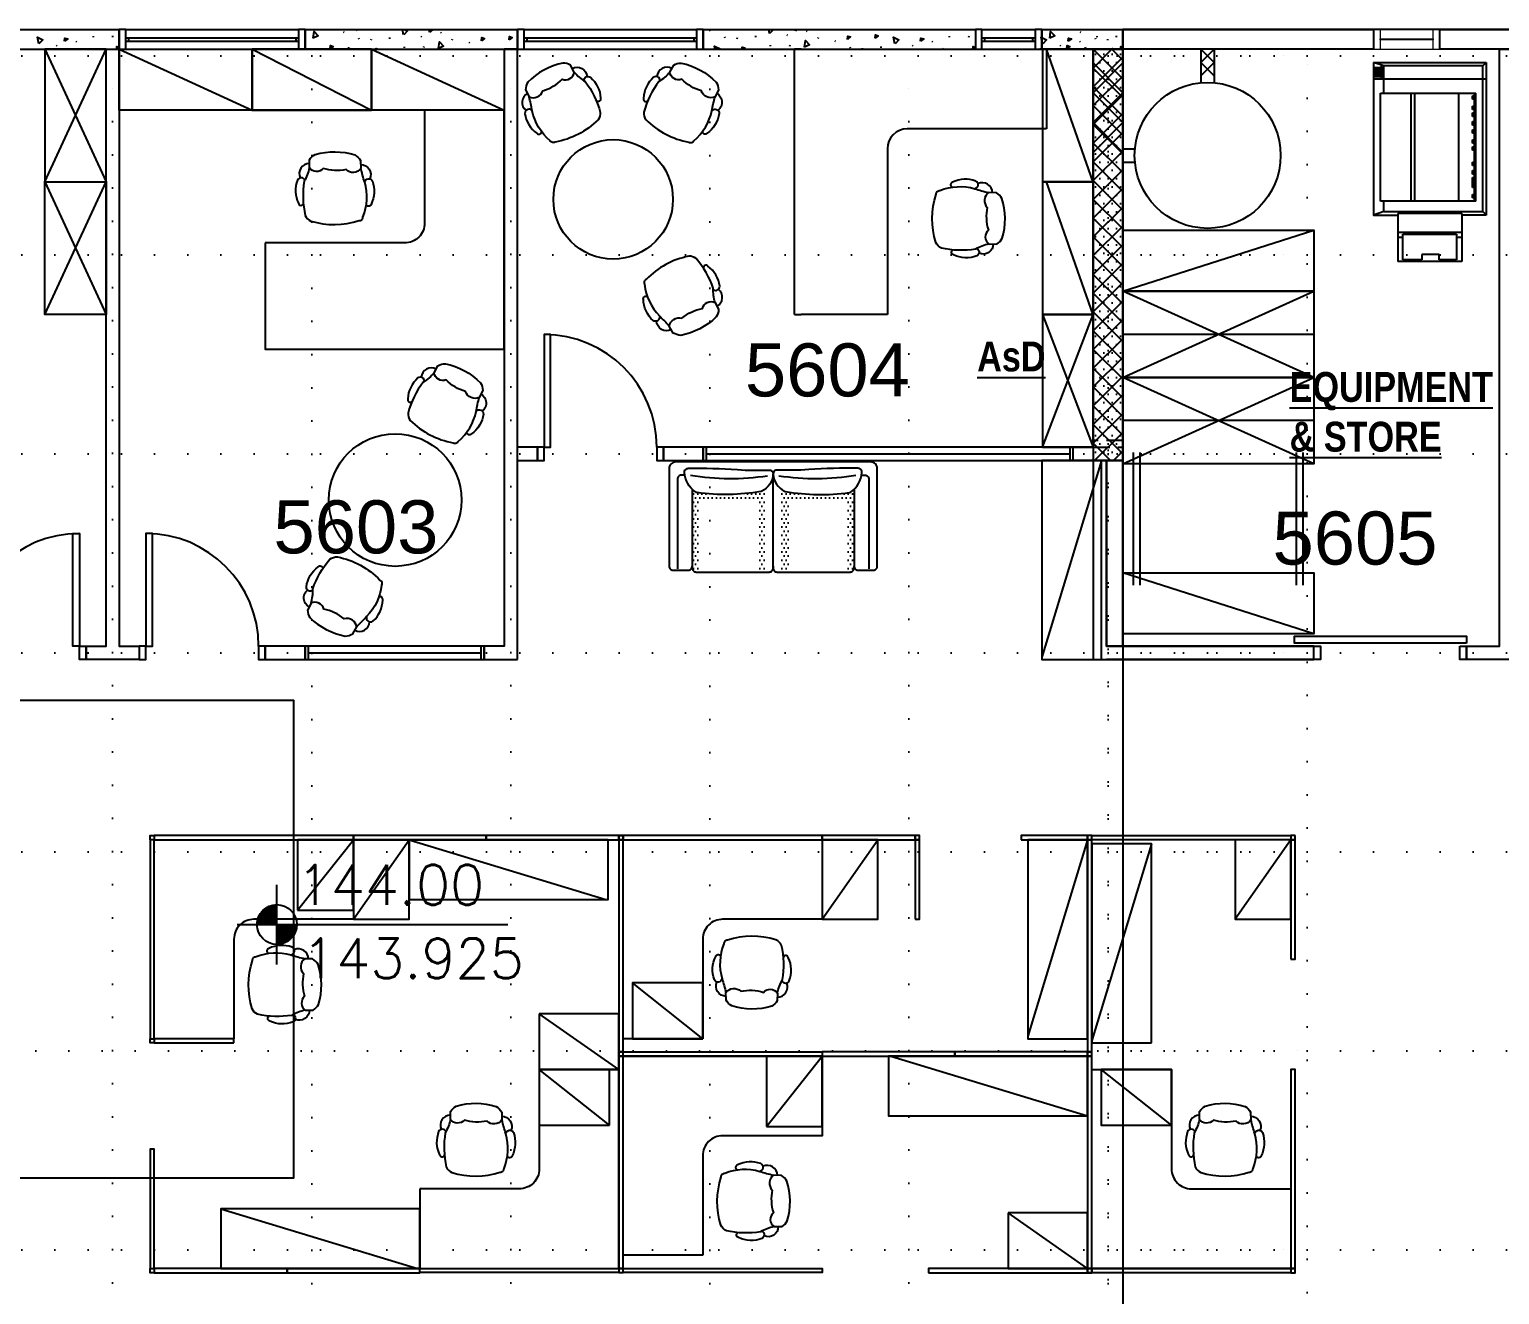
# Model space of a CAD drawing. Extents: x -68523 to 336700, y -113452 to 119396.
# Drawn here: x 225123 to 236200, y 22212 to 31750 of the extents above; entities that cross this region are included whole.
import ezdxf
from ezdxf.enums import TextEntityAlignment as Align

# ---------------------------------------------------------------- set-up
doc = ezdxf.new("R2010")
doc.units = 0
doc.header["$LTSCALE"] = 1000
doc.header["$MEASUREMENT"] = 0
for name, pattern in [('EC-5thFloor-s6144$0$DOT', [0.25, 0, -0.25]), ('EC-5thFloor-s6144$0$HIDDEN', [0.375, 0.25, -0.125]), ('HIDDEN', [0.375, 0.25, -0.125]), ('S3144a$0$DOT', [0.25, 0, -0.25])]:
    doc.linetypes.add(name, pattern=pattern)
doc.layers.get('0').update_dxf_attribs({"linetype": 'CONTINUOUS'})
for name, color, linetype in [('-4', 7, 'CONTINUOUS'), ('chair', 3, 'CONTINUOUS'), ('E-demolish work', 9, 'HIDDEN'), ('EC-5thFloor-s6144$0$-3', 1, 'CONTINUOUS'), ('EC-5thFloor-s6144$0$4', 9, 'EC-5thFloor-s6144$0$DOT'), ('EC-5thFloor-s6144$0$E-blockwall', 1, 'CONTINUOUS'), ('EC-5thFloor-s6144$0$E-demolish work', 9, 'EC-5thFloor-s6144$0$HIDDEN'), ('EC-5thFloor-s6144$0$ECOLUMN', 7, 'CONTINUOUS'), ('EC-5thFloor-s6144$0$EWALL', 3, 'CONTINUOUS'), ('EWALL', 3, 'CONTINUOUS'), ('L-furn', 9, 'CONTINUOUS'), ('L1', 1, 'CONTINUOUS'), ('Layer1', 1, 'CONTINUOUS'), ('ld11-hatch', 2, 'CONTINUOUS'), ('N-DOOR', 7, 'CONTINUOUS'), ('n-wall', 3, 'CONTINUOUS'), ('N_Fur', 41, 'CONTINUOUS'), ('Rm-No-New', 3, 'CONTINUOUS'), ('S3144a$0$-12', 7, 'CONTINUOUS'), ('S3144a$0$-3', 7, 'CONTINUOUS'), ('S3144a$0$-4', 7, 'CONTINUOUS'), ('S3144a$0$-5', 7, 'CONTINUOUS'), ('S3144a$0$-8', 7, 'CONTINUOUS'), ('S3144a$0$20', 7, 'CONTINUOUS'), ('S3144a$0$4', 7, 'CONTINUOUS'), ('S3144a$0$E-blockwall', 1, 'CONTINUOUS'), ('S3144a$0$ECOLUMN', 7, 'CONTINUOUS'), ('S3144a$0$EWALL', 3, 'CONTINUOUS'), ('S3144a$0$ld11-hatch', 2, 'CONTINUOUS'), ('S3144a$0$RC', 2, 'CONTINUOUS')]:
    doc.layers.add(name, color=color, linetype=linetype)
doc.layers.add('EC-5thFloor-s6144$0$EWINDOW', color=9, linetype='CONTINUOUS', lineweight=9)
doc.layers.add('EC-5thFloor-s6144$0$HATCH-LINE', color=13, linetype='CONTINUOUS', plot=False)
doc.styles.add('Arial Narrow', font='ARIALN.TTF')
doc.styles.add('S3144a$0$ROMANS', font='romans')
doc.styles.add('T1', font='arial.ttf')

# ---------------------------------------------------------------- blocks, each defined once
blk = doc.blocks.new('S3144a$0$BLOCK100_1')
for p, q in [((0, 200), (-100, 100)), ((0, 100), (-100, 200)), ((0, 0), (-100, 100)), ((0, 100), (-100, 0))]:
    blk.add_line(p, q)
blk = doc.blocks.new('EC-5thFloor-s6144$0$grid-base')
for p, q in [((-24750, -73750), (-24750, 750)), ((-24750, 750), (750, 750)), ((-23250, -80350), (-23250, 750)), ((-24750, -750), (750, -750)), ((-24750, -2250), (750, -2250)), ((-24750, -3750), (750, -3750)), ((-24750, -5250), (750, -5250)), ((-24750, -6750), (750, -6750)), ((-24750, -8250), (750, -8250))]:
    blk.add_line(p, q)
blk = doc.blocks.new('EC-5thFloor-s6144$0$BLOCK225')
for p, q in [((0, 0), (225, 225)), ((225, 0), (0, 225)), ((450, 0), (225, 225)), ((225, 0), (450, 225)), ((450, 0), (675, 225)), ((675, 0), (450, 225))]:
    blk.add_line(p, q)
blk = doc.blocks.new('EC-5thFloor-s6144$0$E-WIN2')
at = {"layer": 'EC-5thFloor-s6144$0$EWINDOW', "linetype": 'Continuous'}
for p, q in [((500, 149.9997), (0, 149.9997)), ((0, 149.9997), (0, 0)), ((450.0001, 149.9997), (49.9999, 149.9997)), ((49.9999, 149.9997), (49.9999, 0)), ((450.0001, 0), (450.0001, 149.9997)), ((500, 0), (500, 149.9997)), ((0, 0), (500, 0)), ((49.9999, 79.99984), (450.0001, 79.99984)), ((49.9999, 69.99986), (49.9999, 79.99984)), ((450.0001, 69.99986), (49.9999, 69.99986)), ((49.9999, 0), (450.0001, 0)), ((450.0001, 79.99984), (450.0001, 69.99986))]:
    blk.add_line(p, q, dxfattribs=at)
blk = doc.blocks.new('EC-5thFloor-s6144$0$BLOCK100_1')
for p, q in [((0, 200), (-100, 100)), ((0, 100), (-100, 200)), ((0, 0), (-100, 100)), ((0, 100), (-100, 0))]:
    blk.add_line(p, q)
blk = doc.blocks.new('erfqwr wtg qewrg daergaW')
at = {"color": 8, "linetype": 'ByBlock'}
for p, q in [((175532, -1266080), (175532, -1265717)), ((176014, -1265717), (175532, -1265717)), ((175713, -1265730), (175570, -1265730)), ((175570, -1265730), (175570, -1265924)), ((175713, -1265769), (175713, -1265730)), ((175845, -1265769), (175713, -1265769)), ((175975, -1265730), (175845, -1265730)), ((175845, -1265730), (175845, -1265769)), ((175975, -1265924), (175975, -1265730)), ((176014, -1266080), (176014, -1265717)), ((175570, -1265898), (175532, -1265898)), ((176014, -1265898), (175975, -1265898)), ((176014, -1265937), (175532, -1265937)), ((175570, -1265924), (175975, -1265924)), ((175427, -1266093), (175349, -1266067)), ((175427, -1266093), (175427, -1266171)), ((175427, -1266093), (176173, -1266093)), ((176014, -1266080), (175532, -1266080)), ((176199, -1266067), (176014, -1266067)), ((176173, -1266093), (176199, -1266067)), ((176173, -1266093), (176173, -1267191)), ((176199, -1267217), (176199, -1266067)), ((176121, -1266171), (175401, -1266171)), ((175401, -1266171), (175401, -1266987)), ((175634, -1266171), (175634, -1266987)), ((175660, -1266171), (175660, -1266987)), ((175992, -1266171), (175992, -1266987)), ((176109, -1266197), (176096, -1266197)), ((176096, -1266197), (176096, -1266223)), ((176096, -1266223), (176109, -1266223)), ((176109, -1266171), (176109, -1266987)), ((176121, -1266171), (176121, -1266987)), ((176096, -1266274), (176096, -1266350)), ((176109, -1266274), (176096, -1266274)), ((176096, -1266350), (176109, -1266350)), ((176096, -1266376), (176096, -1266402)), ((176109, -1266376), (176096, -1266376)), ((176096, -1266402), (176109, -1266402)), ((176096, -1266441), (176096, -1266467)), ((176109, -1266441), (176096, -1266441)), ((176096, -1266467), (176109, -1266467)), ((176096, -1266556), (176096, -1266582)), ((176109, -1266556), (176096, -1266556)), ((176096, -1266582), (176109, -1266582)), ((176096, -1266608), (176096, -1266634)), ((176109, -1266608), (176096, -1266608)), ((176096, -1266634), (176109, -1266634)), ((176096, -1266685), (176096, -1266711)), ((176109, -1266685), (176096, -1266685)), ((176096, -1266711), (176109, -1266711)), ((176096, -1266746), (176096, -1266772)), ((176109, -1266746), (176096, -1266746)), ((176096, -1266772), (176109, -1266772)), ((176096, -1266811), (176096, -1266837)), ((176109, -1266811), (176096, -1266811)), ((176096, -1266837), (176109, -1266837)), ((176096, -1266863), (176096, -1266889)), ((176109, -1266863), (176096, -1266863)), ((176096, -1266889), (176109, -1266889)), ((175401, -1266987), (176121, -1266987)), ((175427, -1266987), (175427, -1267191)), ((176096, -1266941), (176096, -1266966)), ((176109, -1266941), (176096, -1266941)), ((176096, -1266966), (176109, -1266966)), ((176199, -1267091), (175349, -1267091)), ((175401, -1267185), (175401, -1267105)), ((175401, -1267105), (175414, -1267105)), ((175414, -1267105), (175414, -1267185)), ((175427, -1267191), (175349, -1267217)), ((175349, -1267217), (176199, -1267217)), ((175414, -1267185), (175401, -1267185)), ((176173, -1267191), (175427, -1267191)), ((176173, -1267191), (176199, -1267217))]:
    blk.add_line(p, q, dxfattribs=at)
at = {"color": 8, "linetype": 'HIDDEN', "ltscale": 60}
for p, q in [((175365, -1267185), (175365, -1267105)), ((175376, -1267185), (175376, -1267105)), ((175386, -1267185), (175386, -1267105))]:
    blk.add_line(p, q, dxfattribs=at)
at = {"color": 8, "linetype": 'ByBlock'}
blk.add_lwpolyline([(175349, -1267217), (175349, -1266067), (175532, -1266067)], dxfattribs=at)
blk = doc.blocks.new('Chair')
at = {"layer": 'chair'}
for points in [[(696, 241, -0.08073), (735, 342, 0.095163), (727, 600, 0.186837), (685, 642, 0.154629), (321, 639, 0.427425), (292, 612, 0.165672), (279, 349, -0.020853), (308, 245, -3.794507)], [(279, 349, -0.744345), (221, 341, -0.209175), (231, 516, -0.689638), (267, 521, -0.689638)], [(730, 333, 0.635952), (785, 333, 0.209175), (778, 508, 0.734215), (741, 512)], [(309, 216, -0.534567), (240, 324, 0.608356)], [(696, 209, 0.534567), (766, 316, -0.608356)]]:
    blk.add_lwpolyline(points, format="xyb", dxfattribs=at)
blk.add_lwpolyline([(696, 241), (695, 181, -0.117598), (653, 141, -0.149873), (352, 144, -0.121311), (310, 186), (308, 245, -0.463458), (420, 254, -0.132891), (591, 246, -0.488609), (696, 241)], format="xyb", close=True, dxfattribs=at)
blk = doc.blocks.new('2SeaterSofa')
at = {"layer": 'L-furn'}
h = blk.add_hatch(dxfattribs=at)
h.set_pattern_fill('DOTS', color=256, scale=500, style=0)
h.set_pattern_definition([(7e-15, (-33076.637, 5780.185), (15.625, 31.25), [0, -31.25])])
edge = h.paths.add_edge_path()
edge.add_ellipse((-32649, 6889), major_axis=(110, 110), ratio=1, start_angle=251.7521, end_angle=262.8894, ccw=False)
edge.add_ellipse((-32592, 6776), major_axis=(21.2, 21.2), ratio=1, start_angle=234.8836, end_angle=251.7521, ccw=False)
edge.add_ellipse((-32853, 8270), major_axis=(-1094, 1094), ratio=1, start_angle=127.0528, end_angle=144.8836, ccw=False)
edge.add_ellipse((-33062, 6768), major_axis=(21.2, 21.2), ratio=1, start_angle=189.3025, end_angle=217.0528, ccw=False)
edge.add_ellipse((-32964, 6906), major_axis=(-141, 141), ratio=1, start_angle=90.4671, end_angle=99.3025, ccw=False)
edge.add_line((-33103, 6764), (-33103, 6184))
edge.add_line((-33103, 6184), (-33103, 6170))
edge.add_ellipse((-33073, 6170), major_axis=(-21.2, 21.2), ratio=1, start_angle=45, end_angle=135)
edge.add_line((-33073, 6140), (-33072, 6140))
edge.add_line((-33072, 6140), (-33050, 6184))
edge.add_line((-33050, 6184), (-33050, 6685))
edge.add_line((-33050, 6685), (-32607, 6685))
edge.add_line((-32607, 6685), (-32607, 6184))
edge.add_line((-32607, 6184), (-32585, 6140))
edge.add_line((-32585, 6140), (-32583, 6140))
edge.add_ellipse((-32583, 6170), major_axis=(-21.2, 21.2), ratio=1, start_angle=135, end_angle=225)
edge.add_line((-32553, 6170), (-32553, 6184))
edge.add_line((-32553, 6184), (-32553, 6766))
h = blk.add_hatch(dxfattribs=at)
h.set_pattern_fill('DOTS', color=256, scale=500, style=0)
h.set_pattern_definition([(180, (-31910.557, 5780.185), (-15.625, 31.25), [0, -31.25])])
edge = h.paths.add_edge_path()
edge.add_ellipse((-32338, 6889), major_axis=(-110, 110), ratio=1, start_angle=97.1106, end_angle=108.2479)
edge.add_ellipse((-32395, 6776), major_axis=(-21.2, 21.2), ratio=1, start_angle=108.2479, end_angle=125.1164)
edge.add_ellipse((-32135, 8270), major_axis=(-1094, 1094), ratio=1, start_angle=125.1164, end_angle=142.9472)
edge.add_ellipse((-31925, 6768), major_axis=(-21.2, 21.2), ratio=1, start_angle=142.9472, end_angle=170.6975)
edge.add_ellipse((-32023, 6906), major_axis=(-141, 141), ratio=1, start_angle=170.6975, end_angle=179.5329)
edge.add_line((-31884, 6764), (-31884, 6184))
edge.add_line((-31884, 6184), (-31884, 6170))
edge.add_ellipse((-31914, 6170), major_axis=(-21.2, 21.2), ratio=1, start_angle=135, end_angle=225, ccw=False)
edge.add_line((-31914, 6140), (-31915, 6140))
edge.add_line((-31915, 6140), (-31937, 6184))
edge.add_line((-31937, 6184), (-31937, 6685))
edge.add_line((-31937, 6685), (-32380, 6685))
edge.add_line((-32380, 6685), (-32380, 6184))
edge.add_line((-32380, 6184), (-32403, 6140))
edge.add_line((-32403, 6140), (-32404, 6140))
edge.add_ellipse((-32404, 6170), major_axis=(-21.2, 21.2), ratio=1, start_angle=45, end_angle=135, ccw=False)
edge.add_line((-32434, 6170), (-32434, 6184))
edge.add_line((-32434, 6184), (-32434, 6766))
for p, q in [((-32494, 6184), (-32494, 6877)), ((-31884, 6970), (-32434, 6970)), ((-31884, 6970), (-32434, 6970)), ((-32434, 6970), (-32434, 6970)), ((-33103, 6764), (-33103, 6184)), ((-32494, 6184), (-32494, 6766)), ((-31884, 6764), (-31884, 6184))]:
    blk.add_line(p, q, dxfattribs=at)
blk.add_lwpolyline([(-32464, 6140), (-31914, 6140, 0.414214), (-31884, 6170), (-31884, 6184, 0.414214), (-31854, 6154), (-31739, 6154, 0.414214), (-31709, 6184), (-31709, 6920, 0.414214), (-31759, 6970), (-33228, 6970, 0.414214), (-33278, 6920), (-33278, 6184, 0.414214), (-33248, 6154), (-33133, 6154, 0.414214), (-33103, 6184), (-33103, 6170, 0.414214), (-33073, 6140), (-32524, 6140, 0.414214), (-32494, 6170), (-32494, 6184), (-32494, 6170, 0.414214)], format="xyb", close=True, dxfattribs=at)
at = {"layer": 'L-furn', "color": 6}
for points in [[(-33159, 6870), (-33185, 6870, 0.414214), (-33215, 6840), (-33215, 6163)], [(-31828, 6870), (-31802, 6870, -0.414214), (-31772, 6840), (-31772, 6163)]]:
    blk.add_lwpolyline(points, format="xyb", dxfattribs=at)
at = {"layer": 'L-furn'}
for points in [[(-32763, 6912, 0.028824), (-32525, 6909, -0.450311), (-32494, 6877, -0.263091), (-32579, 6750, -0.073736), (-32587, 6747, -0.077959), (-33066, 6739, -0.121679), (-33080, 6744, -0.220006), (-33162, 6889, -0.434061), (-33133, 6922, -0.020677), (-32763, 6912)], [(-32225, 6912, -0.028824), (-32462, 6909, 0.450311), (-32494, 6877, 0.263091), (-32408, 6750, 0.073736), (-32400, 6747, 0.077959), (-31921, 6739, 0.121679), (-31907, 6744, 0.220006), (-31825, 6889, 0.434061), (-31855, 6922, 0.020677), (-32225, 6912)]]:
    blk.add_lwpolyline(points, format="xyb", dxfattribs=at)
for centre, start, end in [((-32813, 8703), 260.5733, 278.5879), ((-32174, 8703), 261.4121, 279.4267)]:
    blk.add_arc(centre, 1858, start, end, dxfattribs=at)
blk = doc.blocks.new('A$Ca25f92d0')
at = {"layer": 'Layer1'}
blk.add_line((0, 0), (420, 530), dxfattribs=at)
blk.add_lwpolyline([(0, 0), (420, 0), (420, 530), (0, 530)], close=True, dxfattribs=at)
blk = doc.blocks.new('A$C1ecea638')
at = {"layer": 'Layer1'}
for p, q in [((0, 0), (0, 2000)), ((50, 2000), (0, 2000)), ((50, 2000), (1850, 2000)), ((1900, 2000), (1850, 2000)), ((1900, 2000), (1900, 1400)), ((1850, 1400), (850, 1400)), ((1900, 1400), (1850, 1400)), ((700, 1250), (700, 0)), ((0, 0), (50, 0)), ((700, 0), (50, 0))]:
    blk.add_line(p, q, dxfattribs=at)
blk.add_arc((850, 1250), 150, 90, 180, dxfattribs=at)

msp = doc.modelspace()

# ---------------------------------------------------------------- hatches: boundary and pattern name
at = {"layer": 'S3144a$0$ld11-hatch'}
h = msp.add_hatch(dxfattribs=at)
h.set_pattern_fill('DOTS', color=256, scale=1000, style=0)
h.paths.add_polyline_path([(233137, 28500), (233362, 28500), (233362, 31600), (233137, 31600)])

# ---------------------------------------------------------------- linework, layer by layer
at = {"layer": '-4', "color": 9, "linetype": 'Continuous'}
for p, q in [((233137, 31600), (233137, 28500)), ((233362, 31600), (233362, 28500))]:
    msp.add_line(p, q, dxfattribs=at)
at = {"color": 9}
msp.add_line((233362, 28500), (233137, 28500), dxfattribs=at)
msp.add_line((233362, 28500), (233137, 28500))
at = {"layer": 'E-demolish work', "linetype": 'HIDDEN'}
msp.add_line((233362, 28500), (233362, 18000), dxfattribs=at)
at = {"layer": 'EC-5thFloor-s6144$0$-3', "linetype": 'Continuous'}
msp.add_circle((234000, 30800), 550, dxfattribs=at)
at = {"layer": 'EC-5thFloor-s6144$0$E-demolish work', "linetype": 'EC-5thFloor-s6144$0$HIDDEN'}
msp.add_line((233362, 28500), (233362, 18000), dxfattribs=at)
at = {"layer": 'EC-5thFloor-s6144$0$E-demolish work', "ltscale": 0.5}
msp.add_lwpolyline([(233362, 28600), (233362, 28650), (233137, 28650), (233137, 28600)], close=True, dxfattribs=at)
at = {"layer": 'EC-5thFloor-s6144$0$ECOLUMN'}
for points in [[(233362, 31750.1), (235250, 31750.1), (235250, 31600.1), (233362, 31600.1)], [(235750, 31750.1), (237800, 31750.1), (237800, 31600.1), (235750, 31600.1)]]:
    msp.add_lwpolyline(points, close=True, dxfattribs=at)
msp.add_circle((234000, 30800), 550, dxfattribs=at)
at = {"layer": 'EC-5thFloor-s6144$0$EWALL'}
for p, q in [((233137, 31600), (233137, 28500)), ((233362, 31600), (233362, 28500)), ((233950, 31600.1), (233950, 31347.7)), ((234050, 31600.1), (234050, 31347.7)), ((233362, 30850), (233452.3, 30850)), ((233362, 30750), (233452.3, 30750)), ((233137, 28500), (233362, 28500))]:
    msp.add_line(p, q, dxfattribs=at)
at = {"layer": 'EC-5thFloor-s6144$0$HATCH-LINE'}
msp.add_lwpolyline([(258950, 6100), (258950, 13500), (259550, 13500), (259550, 24100), (258950, 24100), (258950, 31750), (258950, 31750), (258950, 31750), (233362, 31750), (233362, 17850), (233050, 17850), (233050, 17850), (233050, 17850), (233050, 17850), (233050, 17850), (233050, -18050), (233050, -18050), (218424.9, -18049.9), (218424.9, -18049.9), (218424.9, -38550), (217000, -38550), (217000, -49550)], dxfattribs=at)
at = {"layer": 'EWALL'}
for p, q in [((233137, 31600), (233137, 28500)), ((233362, 31600), (233362, 28500)), ((233950, 31600.1), (233950, 31347.7)), ((234050, 31600.1), (234050, 31347.7)), ((233362, 30850), (233452.3, 30850)), ((233362, 30750), (233452.3, 30750))]:
    msp.add_line(p, q, dxfattribs=at)
at = {"layer": 'EWALL', "color": 9}
for p, q in [((233950, 31600.1), (233950, 31347.7)), ((234050, 31600.1), (234050, 31347.7)), ((233362, 30850), (233452.3, 30850)), ((233362, 30750), (233452.3, 30750))]:
    msp.add_line(p, q, dxfattribs=at)
at = {"layer": 'L1', "color": 1}
msp.add_lwpolyline([(233362, 28500), (233237, 28500), (233237, 27100), (233362, 27100)], close=True, dxfattribs=at)
at = {"layer": 'Layer1'}
for p, q in [((225240, 30600), (225700, 31600)), ((225240, 31600), (225700, 30600)), ((225800, 31600), (226800, 31140)), ((226800, 31600), (227700, 31140)), ((227700, 31600), (228700, 31140)), ((233137, 30597.9), (232787, 31600)), ((225240, 30600), (225700, 29600)), ((225240, 29600), (225700, 30600)), ((233137, 29597.9), (232787, 30600)), ((232757, 28600), (233137, 29600)), ((232757, 29600), (233137, 28600)), ((233200, 28500), (232750.2, 27017.9)), ((227563.9, 25041.2), (227983.9, 25641.2)), ((227983.9, 25641.1), (229466, 25191.3)), ((231095.9, 25041.2), (231515.9, 25641.2)), ((233096, 25641.1), (232646.2, 24159)), ((233577.8, 25609.2), (233128, 24127.1)), ((234628.1, 25641.1), (234208.1, 25041.1)), ((229563.9, 23909.1), (228963.9, 24329.1)), ((231613.9, 24009.1), (233096, 23559.3)), ((226563.9, 22859), (228045.9, 22409.2)), ((233096, 22409.1), (232496, 22829.1))]:
    msp.add_line(p, q, dxfattribs=at)
for points in [[(225700, 31600), (225240, 31600), (225240, 30600), (225700, 30600)], [(225800, 31600), (226800, 31600), (226800, 31140), (225800, 31140)], [(226800, 31140), (227700, 31140), (227700, 31600), (226800, 31600)], [(226800, 31600), (227700, 31600), (227700, 31140), (226800, 31140)], [(227700, 31600), (228700, 31600), (228700, 31140), (227700, 31140)], [(232757, 30600), (233137, 30600), (233137, 31600), (232757, 31600)], [(225700, 29600), (225240, 29600), (225240, 30600), (225700, 30600)], [(232757, 29600), (233137, 29600), (233137, 30600), (232757, 30600)], [(232757, 28600), (233137, 28600), (233137, 29600), (232757, 29600)], [(233200, 26999.9), (233200, 28500), (232750.2, 28500), (232750.2, 26999.9)], [(224981.9, 23091.1), (227113.9, 23091.1), (227113.9, 26691.1), (224981.9, 26691.1)], [(226063.9, 25641.1), (226031.9, 25641.1), (226031.9, 25673.1), (226063.9, 25673.1)], [(226031.9, 24141.1), (226063.9, 24141.1), (226063.9, 25641.1), (226031.9, 25641.1)], [(226063.9, 25641.1), (227563.9, 25641.1), (227563.9, 25673.1), (226063.9, 25673.1)], [(227563.9, 25641), (228563.9, 25641), (228563.9, 25673.1), (227563.9, 25673.1)], [(227983.9, 25641.2), (227563.9, 25641.2), (227563.9, 25041.2), (227983.9, 25041.2)], [(229484, 25641.1), (227983.9, 25641.1), (227983.9, 25191.3), (229484, 25191.3)], [(228563.9, 25641), (229563.9, 25641), (229563.9, 25673.1), (228563.9, 25673.1)], [(229563.9, 25641.2), (229595.9, 25641.2), (229595.9, 25673.2), (229563.9, 25673.2)], [(229595.9, 25641.2), (229563.9, 25641.2), (229563.9, 25673.2), (229595.9, 25673.2)], [(229563.9, 24041.2), (229595.9, 24041.2), (229595.9, 25641.2), (229563.9, 25641.2)], [(229595.9, 25641.2), (231095.9, 25641.2), (231095.9, 25673.2), (229595.9, 25673.2)], [(231095.9, 25641.2), (231795.9, 25641.2), (231795.9, 25673.2), (231095.9, 25673.2)], [(231515.9, 25641.2), (231095.9, 25641.2), (231095.9, 25041.2), (231515.9, 25041.2)], [(231795.9, 25641.2), (231827.9, 25641.2), (231827.9, 25673.2), (231795.9, 25673.2)], [(231795.9, 25041.2), (231827.9, 25041.2), (231827.9, 25641.2), (231795.9, 25641.2)], [(232596, 25641.1), (233096, 25641.1), (233096, 25673.1), (232596, 25673.1)], [(233096, 24141), (233096, 25641.1), (232646.2, 25641.1), (232646.2, 24141)], [(233128, 25673.1), (233096, 25673.1), (233096, 25641.1), (233128, 25641.1)], [(233096, 24041.1), (233128, 24041.1), (233128, 25641.1), (233096, 25641.1)], [(233577.8, 24109.1), (233577.8, 25609.2), (233128, 25609.2), (233128, 24109.1)], [(233128.1, 25673.1), (234628.1, 25673.1), (234628.1, 25641.1), (233128.1, 25641.1)], [(234628.1, 25641.1), (234208.1, 25641.1), (234208.1, 25041.1), (234628.1, 25041.1)], [(234660.1, 25673.1), (234628.1, 25673.1), (234628.1, 25641.1), (234660.1, 25641.1)], [(234628.1, 24741.1), (234660.1, 24741.1), (234660.1, 25641.1), (234628.1, 25641.1)], [(228963.9, 24329.1), (228963.9, 23909.1), (229563.9, 23909.1), (229563.9, 24329.1)], [(226031.9, 24141.1), (226063.9, 24141.1), (226063.9, 24109.1), (226031.9, 24109.1)], [(226663.9, 24109.1), (226663.9, 24141.1), (226063.9, 24141.1), (226063.9, 24109.1)], [(229595.9, 24041.2), (229563.9, 24041.2), (229563.9, 24009.2), (229595.9, 24009.2)], [(229595.9, 24041.2), (231095.9, 24041.2), (231095.9, 24009.2), (229595.9, 24009.2)], [(231095.9, 24009.1), (232095.9, 24009.1), (232095.9, 24041.2), (231095.9, 24041.2)], [(232095.9, 24009.1), (233095.9, 24009.1), (233095.9, 24041.2), (232095.9, 24041.2)], [(233128, 24041.1), (233096, 24041.1), (233096, 24009.1), (233128, 24009.1)], [(229563.9, 22409.2), (229595.9, 22409.2), (229595.9, 24009.2), (229563.9, 24009.2)], [(233096, 24009.1), (231595.9, 24009.1), (231595.9, 23559.3), (233096, 23559.3)], [(233096, 22409.1), (233128, 22409.1), (233128, 24009.1), (233096, 24009.1)], [(234628, 22409.1), (234660, 22409.1), (234660, 23909.1), (234628, 23909.1)], [(226031.9, 22409.2), (226063.9, 22409.2), (226063.9, 23309.2), (226031.9, 23309.2)], [(228063.9, 22859), (226563.9, 22859), (226563.9, 22409.2), (228063.9, 22409.2)], [(232496, 22829.1), (232496, 22409.1), (233096, 22409.1), (233096, 22829.1)], [(226031.9, 22409.2), (226063.9, 22409.2), (226063.9, 22377.1), (226031.9, 22377.1)], [(226063.9, 22377.1), (227063.9, 22377.1), (227063.9, 22409.2), (226063.9, 22409.2)], [(227063.9, 22377.1), (228063.9, 22377.1), (228063.9, 22409.2), (227063.9, 22409.2)], [(228063.9, 22409.2), (229563.9, 22409.2), (229563.9, 22377.2), (228063.9, 22377.2)], [(229595.9, 22409.2), (229563.9, 22409.2), (229563.9, 22377.2), (229595.9, 22377.2)], [(229595.9, 22409.2), (231095.9, 22409.2), (231095.9, 22377.2), (229595.9, 22377.2)], [(231896, 22377.1), (233096, 22377.1), (233096, 22409.1), (231896, 22409.1)], [(233096, 22409.1), (233128, 22409.1), (233128, 22377.1), (233096, 22377.1)], [(233128, 22409.1), (233096, 22409.1), (233096, 22377.1), (233128, 22377.1)], [(233128, 22409.1), (234628, 22409.1), (234628, 22377.1), (233128, 22377.1)], [(234660, 22409.1), (234628, 22409.1), (234628, 22377.1), (234660, 22377.1)]]:
    msp.add_lwpolyline(points, close=True, dxfattribs=at)
for points in [[(226900, 30140), (226900, 29340), (228700, 29340), (228700, 31140), (228100, 31140), (228100, 30290, -0.4142136), (227950, 30140)], [(226663.9, 24141.1), (226063.9, 24141.1), (226063.9, 25641.1), (227563.9, 25641.1), (227563.9, 25041.1), (226813.9, 25041.1, 0.4142136), (226663.9, 24891.1)], [(230195.9, 24141.2), (229595.9, 24141.2), (229595.9, 25641.2), (231095.9, 25641.2), (231095.9, 25041.2), (230345.9, 25041.2, 0.4142136), (230195.9, 24891.2)], [(230195.9, 22509.2), (229595.9, 22509.2), (229595.9, 24009.2), (231095.9, 24009.2), (231095.9, 23409.2), (230345.9, 23409.2, 0.4142136), (230195.9, 23259.2)], [(228063.9, 23009.1), (228063.9, 22409.1), (229563.9, 22409.1), (229563.9, 23909.1), (228963.9, 23909.1), (228963.9, 23159.1, -0.4142136), (228813.9, 23009.1)], [(234628, 23009.1), (234628, 22409.1), (233128, 22409.1), (233128, 23909.1), (233728, 23909.1), (233728, 23159.1, 0.4142136), (233878, 23009.1)]]:
    msp.add_lwpolyline(points, format="xyb", close=True, dxfattribs=at)
for centre, radius in [((229521.1, 30468.8), 450), ((227878.6, 28202.1), 500)]:
    msp.add_circle(centre, radius, dxfattribs=at)
at = {"layer": 'ld11-hatch'}
msp.add_lwpolyline([(233137, 28500), (233362, 28500), (233362, 31600), (233137, 31600)], close=True, dxfattribs=at)
at = {"layer": 'N-DOOR', "color": 7, "linetype": 'Continuous'}
for points in [[(229000, 28600), (229050, 28600), (229050, 29450), (229000, 29450)], [(229000, 28600), (228950, 28600), (228950, 28500), (229000, 28500)], [(229900, 28600), (229850, 28600), (229850, 28500), (229900, 28500)], [(225500, 27100), (225450, 27100), (225450, 27950), (225500, 27950)], [(226000, 27100), (226050, 27100), (226050, 27950), (226000, 27950)], [(235950, 27122.4), (234655.2, 27122.4), (234655.2, 27176.4), (235950, 27176.4)], [(225500, 27100), (225550, 27100), (225550, 27000), (225500, 27000)], [(226000, 27100), (225950, 27100), (225950, 27000), (226000, 27000)], [(226900, 27100), (226850, 27100), (226850, 27000), (226900, 27000)], [(234800, 27100), (234850, 27100), (234850, 27000), (234800, 27000)], [(235900, 27100), (235950, 27100), (235950, 27000), (235900, 27000)]]:
    msp.add_lwpolyline(points, close=True, dxfattribs=at)
for centre, start, end in [((229000, 28600), 0, 90), ((225500, 27100), 90, 180), ((226000, 27100), 0, 90)]:
    msp.add_arc(centre, 850, start, end, dxfattribs=at)
at = {"layer": 'n-wall', "linetype": 'Continuous'}
for p, q in [((230200, 28500), (230200, 28600)), ((230225, 28500), (230225, 28600)), ((227200, 27000), (227200, 27100)), ((227225, 27000), (227225, 27100))]:
    msp.add_line(p, q, dxfattribs=at)
at = {"layer": 'n-wall', "color": 1, "linetype": 'Continuous'}
for p, q in [((230225, 28550), (232962, 28550)), ((227225, 27050), (228525, 27050))]:
    msp.add_line(p, q, dxfattribs=at)
at = {"layer": 'n-wall', "linetype": 'Continuous'}
for points in [[(225700, 31600), (225800, 31600), (225800, 27100), (225950, 27100), (225950, 27000), (225800, 27000), (225700, 27000), (225550, 27000), (225550, 27100), (225700, 27100)], [(228800, 27000), (228800, 31600), (228700, 31600), (228700, 27100), (228550, 27100), (228550, 27000), (228700, 27000)], [(236200, 31600), (236300, 31600), (236300, 27100), (236450, 27100), (236450, 27000), (236300, 27000), (236200, 27000), (235950, 27000), (235950, 27100), (236200, 27100)], [(230200, 28500), (230225, 28500), (230225, 28600), (230200, 28600)], [(227200, 27000), (227225, 27000), (227225, 27100), (227200, 27100)]]:
    msp.add_lwpolyline(points, close=True, dxfattribs=at)
for points in [[(228800, 28500), (228950, 28500), (228950, 28600), (228800, 28600)], [(230225, 28600), (229900, 28600), (229900, 28500), (230225, 28500)], [(233137, 28600), (229900, 28600), (229900, 28500), (233137, 28500)], [(233137, 28500), (233137, 27100), (233137, 27100), (233137, 27000), (233137, 27000), (233237, 27000), (234800, 27000), (234800, 27100), (233237, 27100), (233237, 28500)], [(228700, 27100), (226900, 27100), (226900, 27000), (228700, 27000)], [(233237, 27100), (234800, 27100)], [(234800, 27000), (233237, 27000)]]:
    msp.add_lwpolyline(points, dxfattribs=at)
at = {"layer": 'n-wall', "color": 1, "linetype": 'Continuous'}
for points in [[(232962, 28500), (232987, 28500), (232987, 28600), (232962, 28600)], [(228525, 27000), (228550, 27000), (228550, 27100), (228525, 27100)]]:
    msp.add_lwpolyline(points, close=True, dxfattribs=at)
at = {"layer": 'N_Fur', "color": 251}
for p, q in [((233362, 29775.5), (234800, 30235.5)), ((233362, 29125.5), (234800, 29775.5)), ((234800, 29125.5), (233362, 29775.5)), ((234800, 29450.5), (233362, 29450.5)), ((233362, 28475.5), (234800, 29125.5)), ((234800, 28475.5), (233362, 29125.5)), ((234800, 28800.5), (233362, 28800.5)), ((233442, 27560), (233442, 28560)), ((233492, 27560), (233492, 28560)), ((234670, 27560), (234670, 28560)), ((234720, 27560), (234720, 28560)), ((234800, 27192.2), (233362, 27652.2))]:
    msp.add_line(p, q, dxfattribs=at)
at = {"layer": 'N_Fur'}
for points in [[(233362, 29775.5), (233362, 30235.5), (234800, 30235.5), (234800, 29775.5)], [(233362, 29125.5), (233362, 29775.5), (234800, 29775.5), (234800, 29125.5)], [(233362, 28475.5), (233362, 29125.5), (234800, 29125.5), (234800, 28475.5)], [(233362, 27192.2), (233362, 27652.2), (234800, 27652.2), (234800, 27192.2)]]:
    msp.add_lwpolyline(points, close=True, dxfattribs=at)
at = {"layer": 'S3144a$0$-12', "color": 9, "linetype": 'Continuous'}
for p, q in [((226987.4, 24701.6), (226987.4, 25301.6)), ((226949.3, 25001.4), (226949.3, 25146.3)), ((226955.3, 25001.4), (226955.3, 25147.8)), ((226961.3, 25001.4), (226961.3, 25149)), ((226967.3, 25001.2), (226967.3, 25149.9)), ((226973.3, 25001.2), (226973.3, 25150.6)), ((226979.3, 25001.2), (226979.3, 25151)), ((226985.3, 25001.2), (226985.3, 25151.2)), ((226847.3, 25001.6), (226847.3, 25054.9)), ((226853.3, 25001.6), (226853.3, 25068.6)), ((226859.3, 25001.6), (226859.3, 25079.4)), ((226865.3, 25001.5), (226865.3, 25088.5)), ((226871.3, 25001.5), (226871.3, 25096.3)), ((226877.3, 25001.5), (226877.3, 25103.1)), ((226883.3, 25001.5), (226883.3, 25109.2)), ((226889.3, 25001.5), (226889.3, 25114.8)), ((226895.3, 25001.5), (226895.3, 25119.7)), ((226901.3, 25001.5), (226901.3, 25124.1)), ((226907.3, 25001.5), (226907.3, 25128.1)), ((226913.3, 25001.5), (226913.3, 25131.7)), ((226919.3, 25001.4), (226919.3, 25134.9)), ((226925.3, 25001.4), (226925.3, 25137.8)), ((226931.3, 25001.4), (226931.3, 25140.3)), ((226937.3, 25001.4), (226937.3, 25142.6)), ((226943.3, 25001.4), (226943.3, 25144.6)), ((226687.4, 25001.6), (228727.3, 25001.6)), ((226987.1, 24999.6), (227137.1, 24999.6)), ((226987.1, 24993.6), (227136.8, 24993.6)), ((226987.1, 24987.6), (227136.4, 24987.6)), ((226987.1, 24981.6), (227135.6, 24981.6)), ((226987.1, 24975.6), (227134.8, 24975.6)), ((226987.1, 24969.6), (227133.6, 24969.6)), ((226987.1, 24963.6), (227132.2, 24963.6)), ((226987.2, 24957.6), (227130.4, 24957.6)), ((226987.2, 24951.6), (227128.4, 24951.6)), ((226987.2, 24945.6), (227126.2, 24945.6)), ((226987.2, 24939.6), (227123.6, 24939.6)), ((226987.2, 24933.6), (227120.8, 24933.6)), ((226987.2, 24927.6), (227117.5, 24927.6)), ((226987.2, 24921.6), (227113.9, 24921.6)), ((226987.2, 24915.6), (227109.8, 24915.6)), ((226987.2, 24909.6), (227105.5, 24909.6)), ((226987.3, 24903.6), (227100.6, 24903.6)), ((226987.3, 24897.6), (227095.1, 24897.6)), ((226987.3, 24891.6), (227089, 24891.6)), ((226987.3, 24885.6), (227082, 24885.6)), ((226987.3, 24879.6), (227074.2, 24879.6)), ((226987.3, 24873.6), (227065.1, 24873.6)), ((226987.3, 24867.6), (227054.3, 24867.6)), ((226987.3, 24861.6), (227040.7, 24861.6)), ((226987.4, 24855.6), (227021.2, 24855.6))]:
    msp.add_line(p, q, dxfattribs=at)
msp.add_circle((226987.4, 25001.6), 150, dxfattribs=at)
at = {"layer": 'S3144a$0$-3', "color": 9, "linetype": 'Continuous'}
for p, q in [((224200, 31750), (225800, 31750)), ((225800, 31600), (225800, 31750)), ((227200, 31750), (227200, 31600)), ((227200, 31750), (228800, 31750)), ((228800, 31600), (228800, 31750)), ((230200, 31750), (230200, 31600)), ((230200, 31750), (232250, 31750)), ((232250, 31750), (232250, 31600)), ((232750, 31750), (232750, 31600)), ((232750, 31750), (233362, 31750)), ((233362, 31600), (233362, 31750)), ((233362, 31600), (233362, 31750)), ((224200, 31600), (225800, 31600)), ((227200, 31600), (228800, 31600)), ((230200, 31600), (232250, 31600)), ((232750, 31600), (233362, 31600))]:
    msp.add_line(p, q, dxfattribs=at)
msp.add_circle((234000, 30800), 550, dxfattribs=at)
msp.add_circle((234000, 30800), 550, dxfattribs=at)
at = {"layer": 'S3144a$0$-4', "color": 9, "linetype": 'Continuous'}
for p, q in [((233137, 31600), (233137, 28500)), ((233362, 31600), (233362, 28500))]:
    msp.add_line(p, q, dxfattribs=at)
at = {"layer": 'S3144a$0$-5', "color": 9, "linetype": 'Continuous'}
for p, q in [((225850, 31750), (227150, 31750)), ((225850, 31687.5), (227150, 31687.5)), ((225870, 31687.5), (225870, 31662.5)), ((227130, 31687.5), (227130, 31662.5)), ((228850, 31750), (230150, 31750)), ((228850, 31687.5), (230150, 31687.5)), ((228870, 31687.5), (228870, 31662.5)), ((230130, 31687.5), (230130, 31662.5)), ((232300, 31750), (232700, 31750)), ((232300, 31687.5), (232700, 31687.5)), ((232320, 31687.5), (232320, 31662.5)), ((232680, 31687.5), (232680, 31662.5)), ((225850, 31662.5), (227150, 31662.5)), ((225850, 31600), (227150, 31600)), ((228850, 31662.5), (230150, 31662.5)), ((228850, 31600), (230150, 31600)), ((232300, 31662.5), (232700, 31662.5)), ((232300, 31600), (232700, 31600))]:
    msp.add_line(p, q, dxfattribs=at)
for points in [[(225850, 31750), (225800, 31750), (225800, 31600), (225850, 31600)], [(227200, 31750), (227150, 31750), (227150, 31600), (227200, 31600)], [(228850, 31750), (228800, 31750), (228800, 31600), (228850, 31600)], [(230200, 31750), (230150, 31750), (230150, 31600), (230200, 31600)], [(232300, 31750), (232250, 31750), (232250, 31600), (232300, 31600)], [(232750, 31750), (232700, 31750), (232700, 31600), (232750, 31600)]]:
    msp.add_lwpolyline(points, close=True, dxfattribs=at)
at = {"layer": 'S3144a$0$-8', "color": 9, "linetype": 'Continuous'}
msp.add_line((233362, 31750), (235225, 31750), dxfattribs=at)
at = {"layer": 'S3144a$0$20', "color": 9, "linetype": 'Continuous'}
for p, q in [((225354.3, 31747.4), (225354.5, 31750)), ((225604.7, 31690.2), (225605.3, 31698.9)), ((225751.5, 31691.9), (225752.1, 31700.6)), ((227364.8, 31747.8), (227365, 31750)), ((227488.5, 31732.4), (227493.7, 31728.6)), ((227584.1, 31742.6), (227584.8, 31750)), ((227593.8, 31750), (227584.1, 31742.6)), ((227602, 31683), (227605.6, 31675.8)), ((227837.7, 31679.9), (227838.3, 31688.6)), ((227942.3, 31708.2), (227933.4, 31750)), ((228071.7, 31698), (228076.8, 31694.2)), ((228136, 31728), (228138.2, 31750)), ((228220, 31727.9), (228225.1, 31724.1)), ((230246.3, 31744.1), (230251.4, 31740.4)), ((230359.8, 31694.8), (230363.3, 31687.6)), ((230456.1, 31679.7), (230456.7, 31688.4)), ((230595.4, 31691.7), (230596, 31700.4)), ((230700.1, 31720), (230693.6, 31750)), ((230730.3, 31750), (230700.7, 31720.5)), ((230829.4, 31709.8), (230834.6, 31706)), ((230893.7, 31739.8), (230894.7, 31750)), ((230907.1, 31750), (230893.7, 31739.8)), ((230977.7, 31739.7), (230982.9, 31735.9)), ((231066.6, 31680.2), (231067.2, 31688.9)), ((231804.3, 31747.4), (231804.5, 31750)), ((232054.7, 31690.2), (232055.3, 31698.9)), ((232201.5, 31691.9), (232202.1, 31700.6)), ((232914.8, 31747.8), (232915, 31750)), ((232916.8, 31747.4), (232917, 31750)), ((233038.5, 31732.4), (233043.7, 31728.6)), ((233134.1, 31742.6), (233134.8, 31750)), ((233143.8, 31750), (233134.1, 31742.6)), ((233152, 31683), (233155.6, 31675.8)), ((233167.2, 31690.2), (233167.8, 31698.9)), ((233314, 31691.9), (233314.6, 31700.6)), ((225323.5, 31630.3), (225328.7, 31626.5)), ((225471.8, 31660.3), (225477, 31656.5)), ((225560.7, 31600.7), (225561.3, 31609.5)), ((225800, 31610.8), (225785.9, 31600)), ((227698.4, 31667.9), (227699, 31676.7)), ((227948.8, 31610.7), (227949.4, 31619.5)), ((228095.6, 31612.5), (228096.2, 31621.2)), ((228308.9, 31668.4), (228309.5, 31677.1)), ((228432.6, 31653), (228437.8, 31649.2)), ((228546.1, 31603.6), (228547.9, 31600)), ((228781.8, 31600.5), (228782.4, 31609.2)), ((230706.6, 31622.5), (230707.2, 31631.2)), ((230853.3, 31624.3), (230854, 31633)), ((231190.4, 31664.7), (231195.5, 31660.9)), ((231303.9, 31615.4), (231307.4, 31608.2)), ((231400.2, 31600.3), (231400.8, 31609)), ((231539.5, 31612.2), (231540.1, 31621)), ((231773.5, 31630.3), (231778.7, 31626.5)), ((231921.8, 31660.3), (231927, 31656.5)), ((232010.7, 31600.7), (232011.3, 31609.5)), ((232250, 31610.8), (232235.9, 31600)), ((232886, 31630.3), (232891.2, 31626.5)), ((233034.3, 31660.3), (233039.5, 31656.5)), ((233123.2, 31600.7), (233123.8, 31609.5)), ((233137.5, 31458.6), (233278.9, 31600)), ((233137.5, 31600), (233362.5, 31375)), ((233248.4, 31667.9), (233249, 31676.7)), ((233278.9, 31600), (233362.5, 31516.4)), ((233362.5, 31610.8), (233348.4, 31600)), ((233137.5, 31317.2), (233362.5, 31542.2)), ((233137.5, 31458.6), (233362.5, 31233.6)), ((233137.5, 31175.7), (233362.5, 31400.7)), ((233137.5, 31317.2), (233362.5, 31092.2)), ((233137.5, 31034.3), (233362.5, 31259.3)), ((233137.5, 31175.7), (233362.5, 30950.7)), ((233137.5, 30892.9), (233362.5, 31117.9)), ((233137.5, 31034.3), (233362.5, 30809.3)), ((233137.5, 30751.5), (233362.5, 30976.5)), ((233137.5, 30892.9), (233362.5, 30667.9)), ((233137.5, 30610.1), (233362.5, 30835.1)), ((233137.5, 30751.5), (233362.5, 30526.5)), ((233137.5, 30468.6), (233362.5, 30693.6)), ((233137.5, 30610.1), (233362.5, 30385.1)), ((233137.5, 30327.2), (233362.5, 30552.2)), ((233137.5, 30468.6), (233362.5, 30243.6)), ((233137.5, 30185.8), (233362.5, 30410.8)), ((233137.5, 30327.2), (233362.5, 30102.2)), ((233137.5, 30044.4), (233362.5, 30269.4)), ((233137.5, 30185.8), (233362.5, 29960.8)), ((233137.5, 29902.9), (233362.5, 30127.9)), ((233137.5, 30044.4), (233362.5, 29819.4)), ((233137.5, 29761.5), (233362.5, 29986.5)), ((233137.5, 29902.9), (233362.5, 29677.9)), ((233137.5, 29620.1), (233362.5, 29845.1)), ((233137.5, 29761.5), (233362.5, 29536.5)), ((233137.5, 29478.7), (233362.5, 29703.7)), ((233137.5, 29620.1), (233362.5, 29395.1)), ((233137.5, 29337.3), (233362.5, 29562.3)), ((233137.5, 29478.7), (233362.5, 29253.7)), ((233137.5, 29195.8), (233362.5, 29420.8)), ((233137.5, 29337.3), (233362.5, 29112.3)), ((233137.5, 29054.4), (233362.5, 29279.4)), ((233137.5, 29195.8), (233362.5, 28970.8)), ((233137.5, 28913), (233362.5, 29138)), ((233137.5, 29054.4), (233362.5, 28829.4)), ((233137.5, 28771.6), (233362.5, 28996.6)), ((233137.5, 28913), (233362.5, 28688)), ((233137.5, 28630.2), (233362.5, 28855.2)), ((233137.5, 28771.6), (233362.5, 28546.6)), ((233148.8, 28500), (233362.5, 28713.7)), ((233137.5, 28630.2), (233267.7, 28500)), ((233290.2, 28500), (233362.5, 28572.3))]:
    msp.add_line(p, q, dxfattribs=at)
for points in [[(225194.2, 31640.6), (225183.4, 31690.7), (225224.5, 31670.7), (225194.8, 31641.1)], [(225387.8, 31660.3), (225390.3, 31684.9), (225411.5, 31678.4), (225387.8, 31660.3)], [(227260.3, 31684.3), (227267.4, 31735), (227299.2, 31702.2), (227261.2, 31684.6)], [(227948.7, 31750), (227972.7, 31738.3), (227943, 31708.8)], [(228146.7, 31750), (228159.7, 31746.1), (228136, 31728)], [(228528.2, 31663.2), (228530.6, 31687.7), (228551.8, 31681.2), (228528.2, 31663.2)], [(228737.1, 31671.7), (228739.6, 31696.2), (228760.8, 31689.7), (228737.1, 31671.7)], [(231285.9, 31674.9), (231288.3, 31699.4), (231309.6, 31693), (231285.9, 31674.9)], [(231494.9, 31683.4), (231497.3, 31707.9), (231518.5, 31701.5), (231494.9, 31683.4)], [(231644.2, 31640.6), (231633.4, 31690.7), (231674.5, 31670.7), (231644.8, 31641.1)], [(231837.8, 31660.3), (231840.3, 31684.9), (231861.5, 31678.4), (231837.8, 31660.3)], [(232756.7, 31640.6), (232745.9, 31690.7), (232787, 31670.7), (232757.3, 31641.1)], [(232810.3, 31684.3), (232817.4, 31735), (232849.2, 31702.2), (232811.2, 31684.6)], [(232950.3, 31660.3), (232952.8, 31684.9), (232974, 31678.4), (232950.3, 31660.3)], [(225780.4, 31600), (225782.4, 31620), (225800, 31614.7)], [(227200, 31614.7), (227203.7, 31613.6), (227200, 31610.8)], [(227389, 31604), (227391.4, 31628.5), (227412.6, 31622.1), (227389, 31604)], [(227529.9, 31600), (227527.5, 31611.2), (227550.6, 31600)], [(227733.8, 31600), (227734.4, 31605.4), (227752.3, 31600)], [(228204.4, 31604.9), (228211.5, 31655.6), (228243.3, 31622.8), (228205.3, 31605.2)], [(230290.2, 31600), (230285.3, 31623), (230326.4, 31603), (230323.4, 31600)], [(230490.4, 31600), (230492.1, 31617.2), (230513.3, 31610.8), (230499.2, 31600)], [(230962.2, 31616.6), (230969.2, 31667.4), (231001, 31634.6), (230963, 31616.9)], [(232230.4, 31600), (232232.4, 31620), (232250, 31614.7)], [(232750, 31614.7), (232753.7, 31613.6), (232750, 31610.8)], [(232939, 31604), (232941.4, 31628.5), (232962.6, 31622.1), (232939, 31604)], [(233079.9, 31600), (233077.5, 31611.2), (233100.6, 31600)], [(233283.8, 31600), (233284.4, 31605.4), (233302.3, 31600)], [(233342.9, 31600), (233344.9, 31620), (233362.5, 31614.7)]]:
    msp.add_lwpolyline(points, dxfattribs=at)
msp.add_point((233137.5, 31600), dxfattribs=at)
at = {"layer": 'S3144a$0$4', "color": 7, "linetype": 'S3144a$0$DOT'}
for p, q in [((186800, 31550), (234750, 31550)), ((225750, 18050), (225750, 31550)), ((227250, 31550), (227250, 18050)), ((228750, 18050), (228750, 31550)), ((230250, 31550), (230250, 18050)), ((231750, 18050), (231750, 31550)), ((233250, 31550), (233250, 18050)), ((186800, 30050), (234750, 30050)), ((186800, 28550), (234750, 28550)), ((186800, 27050), (234750, 27050)), ((186800, 25550), (234750, 25550)), ((186800, 22550), (234750, 22550))]:
    msp.add_line(p, q, dxfattribs=at)
at = {"layer": 'S3144a$0$4', "linetype": 'S3144a$0$DOT'}
for p, q in [((186800, 31550), (234750, 31550)), ((225750, 18050), (225750, 31550)), ((227250, 31550), (227250, 18050)), ((228750, 18050), (228750, 31550)), ((230250, 31550), (230250, 18050)), ((231750, 18050), (231750, 31550)), ((186800, 30050), (234750, 30050)), ((186800, 28550), (234750, 28550)), ((186800, 27050), (234750, 27050)), ((186800, 25550), (234750, 25550)), ((186905, 24050), (234855, 24050))]:
    msp.add_line(p, q, dxfattribs=at)
at = {"layer": 'S3144a$0$ECOLUMN', "color": 9}
msp.add_lwpolyline([(233362, 31750.1), (235250, 31750.1), (235250, 31600.1), (233362, 31600.1)], close=True, dxfattribs=at)
msp.add_circle((234000, 30800), 550, dxfattribs=at)
at = {"layer": 'S3144a$0$EWALL', "color": 9}
for p, q in [((233950, 31600.1), (233950, 31347.7)), ((234050, 31600.1), (234050, 31347.7)), ((233362, 30850), (233452.3, 30850)), ((233362, 30750), (233452.3, 30750))]:
    msp.add_line(p, q, dxfattribs=at)
at = {"layer": 'S3144a$0$ld11-hatch'}
msp.add_lwpolyline([(233137, 28500), (233362, 28500), (233362, 31600), (233137, 31600)], close=True, dxfattribs=at)
at = {"layer": 'S3144a$0$RC', "color": 9}
for p, q in [((233362, 31750), (233362, 31600)), ((233362, 31750), (233362, 31600)), ((233362, 31600), (233362, 31750)), ((233362, 31750), (233362, 31600)), ((233362, 31750), (233362, 31600))]:
    msp.add_line(p, q, dxfattribs=at)

# ---------------------------------------------------------------- block references
at = {"layer": 'EC-5thFloor-s6144$0$4'}
msp.add_blockref('EC-5thFloor-s6144$0$grid-base', (258000, 30800), dxfattribs=at)
at = {"layer": 'EC-5thFloor-s6144$0$E-blockwall', "rotation": 180}
msp.add_blockref('EC-5thFloor-s6144$0$BLOCK100_1', (233950, 31600.1), dxfattribs=at)
at = {"layer": 'EC-5thFloor-s6144$0$E-blockwall', "xscale": -1, "rotation": 270}
msp.add_blockref('EC-5thFloor-s6144$0$BLOCK225', (233137, 30822.9), dxfattribs=at)
at = {"layer": 'EC-5thFloor-s6144$0$EWALL'}
msp.add_blockref('EC-5thFloor-s6144$0$E-WIN2', (235250, 31600.1), dxfattribs=at)
at = {"layer": 'Layer1', "xscale": -1}
for name, p, rotation in [('Chair', (228500.3, 31313.2), 208.0820051056999), ('erfqwr wtg qewrg daergaW', (59900.7, -1235716.9), 180), ('Chair', (232594.2, 30828.1), 90), ('Chair', (227745.6, 26884), 331.9179948943001), ('Chair', (227442.3, 25052), 90), ('Chair', (230974.3, 23420.1), 90)]:
    msp.add_blockref(name, p, dxfattribs=dict(at, rotation=rotation))
at = {"layer": 'Layer1'}
for name, p, rotation in [('Chair', (230675.5, 31313.2), 151.9179948943001), ('Chair', (227928.1, 30947.2), 180), ('Chair', (229787.8, 29150.7), 28.08200510569986), ('Chair', (228899.3, 29046.5), 151.9179948943001), ('A$Ca25f92d0', (230195.9, 24141.2), 90), ('A$Ca25f92d0', (229493.9, 23489.1), 90), ('A$Ca25f92d0', (233728, 23489.1), 90), ('Chair', (228991, 23773.9), 180), ('Chair', (234634.3, 23773.9), 180)]:
    msp.add_blockref(name, p, dxfattribs=dict(at, rotation=rotation))
for name, p in [('A$C1ecea638', (230887, 29600)), ('2SeaterSofa', (263220.3, 21519.3)), ('A$Ca25f92d0', (227143.9, 25111.1)), ('Chair', (230062.5, 24244.4)), ('A$Ca25f92d0', (230675.9, 23479.2))]:
    msp.add_blockref(name, p, dxfattribs=at)
at = {"layer": 'S3144a$0$E-blockwall', "color": 9, "rotation": 180}
msp.add_blockref('S3144a$0$BLOCK100_1', (233950, 31600.1), dxfattribs=at)

# ---------------------------------------------------------------- texts
at = {"layer": 'N_Fur', "color": 1, "linetype": 'Continuous', "char_height": 225, "attachment_point": 1, "style": 'Arial Narrow'}
for s, insert in [('{\\fArial Narrow|b1|i0|c0|p34;\\LAsD}', (232263.7, 29396.9)), ('{\\fArial Narrow|b1|i0|c0|p34;\\LEQUIPMENT & STORE}', (234617.8, 29167.2))]:
    msp.add_mtext_dynamic_manual_height_columns(s, width=1644.342, gutter_width=240, heights=[0], dxfattribs=dict(at, insert=insert))
at = {"layer": 'Rm-No-New', "style": 'T1'}
for s, p in [('5604', (230513.7, 28983)), ('5603', (226961.3, 27799.9)), ('5605', (234488.9, 27715.4))]:
    msp.add_text(s, height=400, dxfattribs=at).set_placement(p)
at = {"layer": 'S3144a$0$-12', "color": 9, "linetype": 'Continuous', "style": 'S3144a$0$ROMANS'}
for s, p in [('144.00', (227135.5, 25300.7)), ('143.925', (227176.5, 24746.9))]:
    msp.add_text(s, height=300, dxfattribs=at).set_placement(p, align=Align.MIDDLE_LEFT)

doc.saveas('drawing.dxf')
